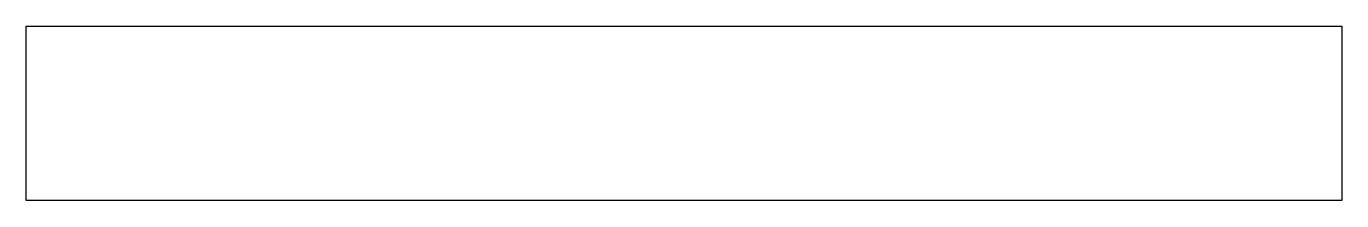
# Model space of a CAD drawing. Header units: centimetres. Extents: x -16.246 to -15.821, y 13.419 to 13.475.
import ezdxf

# ---------------------------------------------------------------- set-up
doc = ezdxf.new("R2010")
doc.units = ezdxf.units.CM
doc.header["$MEASUREMENT"] = 0
doc.header["$XCLIPFRAME"] = 0
doc.layers.add('Layer 1', color=7, linetype='Continuous')
picture_1 = doc.add_image_def('image1.jpg', size_in_pixel=(2201, 291))

msp = doc.modelspace()

# ---------------------------------------------------------------- pictures from other files: only their frames are drawn
at = {"layer": 'Layer 1', "color": 0}
image = msp.add_image(picture_1, insert=(-16.02996, 9.57353), size_in_units=(30.56944, 4.04167), dxfattribs=at)
image.set_boundary_path([(-16.03, 9.5735), (14.5457, 13.6208)])
image.dxf.flags = 3

doc.saveas('drawing.dxf')
